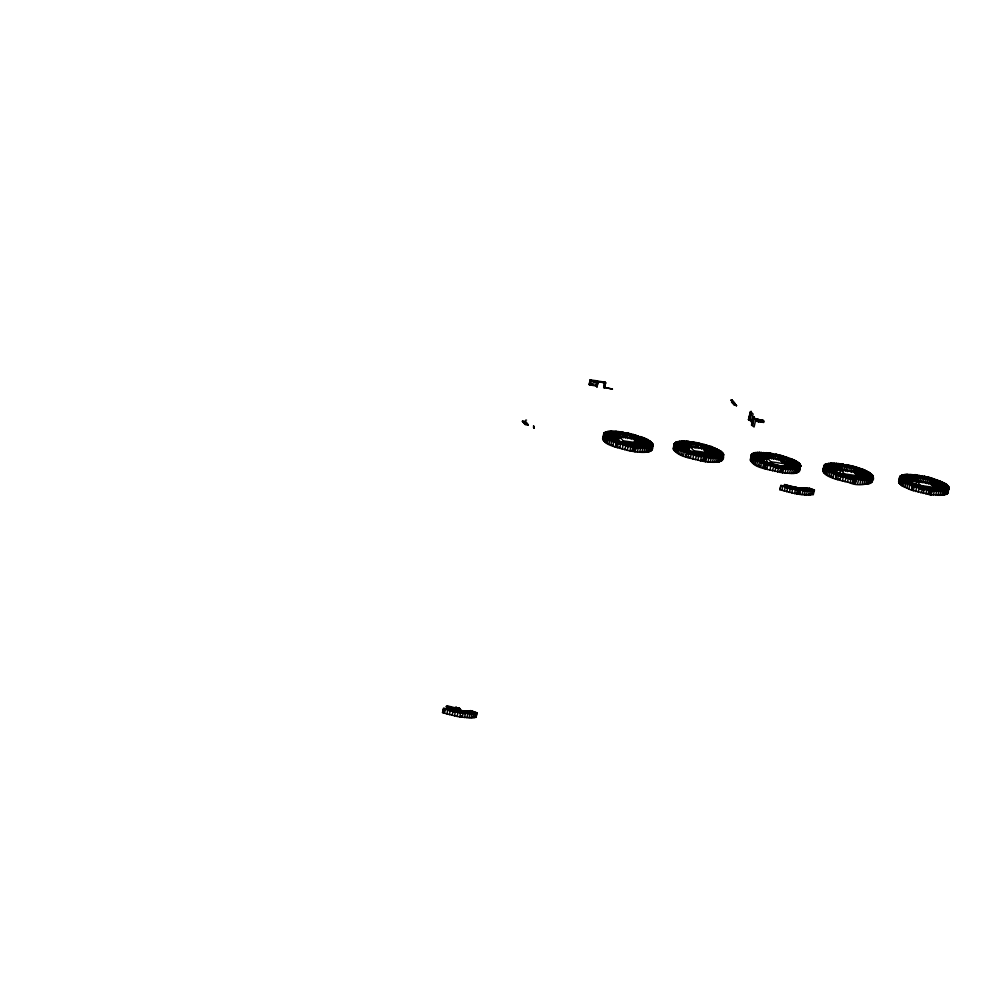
<?xml version="1.0" encoding="UTF-8"?>
<svg xmlns="http://www.w3.org/2000/svg" width="999" height="999" viewBox="0 0 999 999"><rect width="100%" height="100%" fill="white"/><g stroke="black" fill="none" stroke-linecap="round" stroke-linejoin="round"><path stroke-width="1.5" d="M650.724 441.908C660.227 456.918 634.178 451.798 627.322 450.349C621.99 448.151 600.299 445.442 603.758 437.087M603.646 434.927L603.908 433.753M613.049 434.215C609.515 433.816 612.275 439.298 611.001 436.363M645.267 445.354L645.704 443.344M652.572 446.066L652.559 444.817M651.872 450L651.86 448.688M652.185 446.628L652.822 444.892L652.547 446.116L648.688 448.002M721.49 451.648L720.304 450.811L713.973 450.387L712.936 455.032L711.937 454.42L712.986 449.787L714.797 451.024L721.49 451.648C730.594 465.859 707.317 462.237 700.499 460.814C692.195 457.942 675.549 457.267 673.688 447.515M675.399 443.231L676.523 442.195L674.924 443.094L674.375 445.542L674.712 443.057L677.609 441.895M674.238 444.867L674.887 443.131M682.03 447.689L689.298 447.202L690.172 443.856L689.16 448.314L683.016 447.939L681.306 445.779L683.054 444.205M682.18 447.34L681.867 444.98L684.814 443.931L683.791 448.389L683.016 447.939M714.16 454.945C716.882 452.897 717.332 453.059 714.322 455.007M723.164 456.006L722.889 453.421L723.288 455.382M722.464 459.94L722.04 457.879M718.256 454.245L723.276 455.457L722.739 456.605C725.536 453.096 719.542 450.649 717.145 449.313L717.02 449.25M765.833 461.925C760.339 460.614 757.779 454.258 751.348 455.244L753.471 458.304L761.525 462.562L765.833 461.925L779.682 465.646L781.206 467.794L780.144 472.427C771.94 469.218 745.217 468.718 751.797 454.233L754.695 453.071L753.471 453.971L754.42 453.696M754.595 459.852L751.485 456.768L751.797 454.233L758.166 455.944M751.335 456.043L751.972 454.308L751.997 456.855L754.732 459.265M758.691 457.48C760.251 460.227 756.905 455.656 760.077 455.519L758.466 459.165M793.231 465.122L792.532 462.912L791.932 466.346L790.421 465.159L791.208 461.763L790.047 461.151L793.194 463.486L793.206 465.347L792.644 462.437M787.362 473.276L788.423 468.643L784.764 466.246L781.43 465.959L783.703 468.156L782.642 472.802C787.537 472.639 797.776 475.899 799.537 469.792M800.249 467.182L800.374 465.334L800.374 466.558M800.374 466.633L799.824 467.782L800.699 466.021L799.987 464.597L800.361 465.272M856.18 474.088L857.242 469.443L861.463 471.278L866.907 471.141C885.676 482.43 859.377 487.874 850.137 482.854C842.744 480.344 813.898 476.935 826.073 464.273L825.936 464.86M823.875 466.908L823.95 465.671L830.731 466.795L825.748 465.509M830.256 467.932L824.125 465.734M830.781 469.418L831.318 466.97L833.516 465.971L827.135 463.661L833.453 466.009L844.917 466.308L843.144 466.096L840.896 463.798L832.005 463.186L836.9 465.621L834.29 465.909L833.503 469.318L831.88 469.193M832.741 465.896L831.805 469.393L833.478 470.579L831.043 468.306L832.442 466.321L831.555 470.504M864.622 476.86C868.243 475.499 861.013 469.955 866.021 474.875C866.595 478.783 854.52 476.973 861.475 477.322M872.09 481.98L871.677 479.92M869.829 479.82L872.714 478.084L872.926 476.198L871.765 479.095M872.414 478.608L873.251 476.885L872.527 475.462L866.283 474.7M944.242 494.542L945.766 490.297L942.744 490.771C940.009 487.787 932.579 488.898 939.472 488.012L945.803 490.309L944.842 494.892L930.981 494.817L910.988 489.997L901.922 485.764L898.725 482.592L899.737 476.823L902.884 475.124M899.137 483.329L900.374 478.933L899.737 476.823L906.193 478.396M901.922 485.764L902.996 481.106L906.018 482.879L910.876 482.979L904.357 482.155L900.161 478.871L899.924 476.885M906.867 481.106C906.193 476.411 912.449 477.21 901.797 475.162L899.799 476.685M906.83 479.458L909.065 477.347M940.983 484.465C943.131 485.676 939.272 489.435 941.358 487.312M930.356 484.677L931.405 480.044C934.814 480.344 942.144 485.402 941.732 486.288L949.05 487.862L948.9 488.536M941.695 495.342L942.756 490.709L938.848 490.884L940.546 491.496L946.927 490.147L948.838 488.024M943.818 494.517L947.489 493.693L947.464 491.083M948.201 489.76L948.9 487.362L945.578 484.215M611.8 434.565L604.845 432.505L605.781 432.03L612.462 434.228L610.901 435.889L611.063 435.252L603.796 433.504L603.733 435.002L605.744 437.912L604.894 437.162M649.712 440.884L652.884 444.093L652.484 445.966C646.902 445.579 646.078 444.592 644.205 441.034L643.169 445.679L635.951 442.107L637.012 437.462L640.671 436.638L649.712 440.884L643.381 440.447L638.548 438.049L636.6 445.816M674.787 442.882L682.417 444.455L674.787 442.882L674.375 444.805L676.485 447.252M715.646 454.52L715.933 452.097L723.488 453.983L716.221 452.609L715.521 455.769M723.076 455.906L723.626 454.67L716.32 453.096M751.335 455.294L751.473 454.62C759.053 457.305 764.247 456.118 752.547 453.558L751.473 454.62M791.358 466.196L793.406 464.273L800.711 465.846L800.574 466.521M828.533 471.565L824.013 466.845L825.087 464.423C836.925 466.895 831.368 468.519 824.013 465.484L822.801 470.754M824.025 472.952L825.249 468.543L826.111 469.293L824.025 466.795L831.28 468.219L831.293 467.232M865.946 475.137L873.263 476.71L872.714 477.947C867.132 477.559 866.308 476.573 864.435 473.014L863.398 477.659L857.704 474.662L858.765 470.017L863.074 469.443L866.907 471.141M899.812 484.103L901.048 479.707L903.059 481.281L900.211 478.733L899.812 476.635L907.367 477.997L900.211 476.073M622.939 433.004L630.881 433.741L644.805 438.486M688.673 442.307L686.55 442.12M693.531 442.944L698.888 443.131L706.518 445.079L720.304 450.811L712.986 449.787M698.626 443.893L708.915 445.966L715.396 448.426L715.197 449.063M773.363 453.921L768.331 453.783L769.018 456.555M780.818 456.293L778.608 455.094M843.168 464.985L848.488 465.309L853.633 466.545L853.546 467.207M855.981 467.257L854.382 470.167M929.282 477.722L926.935 477.122M448.089 708.066L445.504 708.716L444.505 713.224L457.142 716.445L460.414 716.995L461.201 715.946L461.463 717.145L471.078 717.856L476.048 717.332L477.072 712.874L473.701 713.848L475.337 713.099L470.217 711.063L475.549 713.161L474.525 717.619L472.152 716.67M449.875 708.628L449.538 710.501M597.277 382.118L591.246 380.532L590.521 383.678L597.277 382.118L596.653 381.406L593.881 382.355M604.295 433.191L603.783 434.315M604.807 433.304L604.195 433.753L605.706 432.892M605.781 432.854L605.781 432.03L608.391 431.705L612.574 433.903L612.025 436.101M609.865 432.142L608.291 431.63L612.337 433.216M610.027 435.951L603.583 434.315L603.796 433.504M610.127 435.489L610.501 434.815L604.12 433.129L602.572 438.773M610.913 434.715L608.491 433.728M613.648 432.08L611.738 431.406L611.663 432.067L615.908 431.518L628.296 433.204L627.497 438.549M615.796 432.18L613.798 432.08M644.467 439.061L646.64 439.348M647.914 440.771L650.861 441.895M651.585 442.657L650.586 442.507M678.845 442.245L677.484 441.82L682.367 441.146L687.262 443.581L690.197 443.718L682.367 441.146M680.456 442.07L682.392 441.396L680.719 441.471M680.631 445.891L674.188 444.255M681.018 445.017L676.123 443.456M681.118 446.715L681.593 445.379M681.505 444.655L679.095 443.668M682.192 444.343L681.156 447.377M684.09 443.918L678.883 441.57L680.594 441.483M686.388 442.12L684.39 442.02M689.322 453.796L689.822 451.61L695.304 453.096M719.929 451.548L718.768 450.174M722.714 453.971L722.102 453.246M752.547 454.383L751.872 454.87L753.396 453.996M757.542 453.246L754.57 452.997M757.717 457.067L751.273 455.432M757.816 457.579L758.391 456.955M758.591 455.831L756.28 454.857M759.352 453.171L759.477 452.572C746.016 453.621 773.925 455.469 774.175 455.756L773.338 459.29M759.277 455.519L758.815 457.392L751.485 455.931M761.338 453.184L770.803 453.484M762.374 454.97L757.667 453.246M784.977 487.362L785.601 485.039M792.282 459.577L790.296 459.403M786.762 487.924L787.299 485.564L785.264 486.65L780.918 485.277L779.894 489.735L797.052 494.068L798.551 487.974L785.763 484.915L784.277 491.158M797.015 462.724L798.326 462.962M825.024 465.284L824.15 465.696M830.082 464.123L828.521 463.611L826.011 464.835L826.96 464.572M830.743 468.768L831.505 467.02M831.143 466.695L830.693 468.556M831.892 464.036L834.015 463.461L836.026 464.16M831.817 466.383L825.936 464.198L828.733 463.673M833.728 465.959L828.521 463.611M834.964 472.04L830.281 471.828L826.023 469.118L832.704 469.805L834.527 470.991L828.608 470.804L827.547 475.462M842.869 475.037L840.946 476.523L843.243 477.172L844.992 474.962L852.347 476.935M868.281 472.152L869.692 473.002L866.957 472.814M872.352 476.011L871.865 474.7L872.527 475.462M900.311 476.323L899.799 477.447M901.722 476.024L901.011 475.799M905.881 475.274L907.679 475.199M906.056 479.083L899.612 477.447M906.93 477.847L900.798 475.761M907.604 477.547L901.722 475.349M907.641 481.306L901.76 480.469M909.664 475.212L907.754 474.537M911.812 475.312L914.235 474.85M915.134 477.035L911.925 474.662L909.764 474.55M943.943 483.903L942.569 482.517L940.621 482.255M946.665 484.99L947.601 485.789M948.138 487.162L947.651 485.851L948.838 487.987M948.551 487.899L946.565 490.696L942.494 491.421L945.529 490.422L944.579 491.146L945.204 491.008M444.505 713.224L442.532 712.549L443.643 708.066L455.581 711.463L467.932 713.274L466.908 717.732M442.532 712.549L443.506 708.666L445.379 709.302M446.278 706.393L446.928 707.479L449.6 707.592L446.278 706.393L451.935 708.728L450.437 710.227M446.928 707.479L447.177 706.718L454.058 707.804M447.764 709.952L448.064 707.791M446.915 713.973L447.902 709.465M448.151 708.853L448.476 707.704M449.538 707.854L448.888 706.78L451.323 708.915M449.562 706.88L452.747 709.627M451.598 708.965L449.937 706.393M449.363 710.451L449.837 708.353L447.939 709.515M449.5 711.213L450.174 708.241M449.413 714.685L450.387 710.164L448.089 709.515L450.249 710.764M451.198 710.976L451.685 708.878L450.424 710.813L452.784 711.413C452.485 707.941 458.254 709.352 458.229 711.95L460.439 712.949M451.386 711.026L451.898 708.778L457.38 709.977L458.154 711.987M451.973 715.334L453.746 709.19L453.059 712.162M453.084 711.45L453.558 709.352M454.982 711.887L455.469 709.789L455.344 711.987L452.972 711.45L453.746 709.402M455.931 707.267L459.94 711.625L455.931 707.267L458.466 710.851M455.182 711.925L455.556 709.602M456.193 707.304L458.728 710.888L460.064 711.226M454.557 715.921L455.656 709.827L455.532 712.037L457.904 712.512M456.73 707.929L459.278 708.566L461.401 711.013M522.427 421.353L525.561 421.541L528.259 424.962L525.187 424.513L522.427 421.353L525.561 421.541M457.567 708.728L459.99 709.377L457.43 708.741L459.503 708.84L457.355 707.754L458.366 708.091M456.893 712.275L457.467 710.189L457.08 712.312M457.142 716.445L458.042 711.912M458.504 707.704L459.652 708.241L458.641 707.904M458.778 712.599L459.29 710.764M525.187 424.513L522.489 421.091M459.677 711.588L460.414 709.527M460.339 713.486L460.939 710.539L464.348 710.938L464.098 712.05M459.69 716.882L461.101 710.776L463.061 712.724L460.626 712.986L459.253 710.501M460.801 712.899L461.188 710.789L460.052 710.414L460.989 710.601M462.4 713.086L463.049 711.001L462.574 713.099M464.098 713.236L464.61 711.388M464.597 717.532L465.459 712.999M465.634 712.125L465.784 710.951L468.618 710.976L468.369 712.087M467.07 712.137L467.195 710.963M467.682 711.488L473.926 713.323L472.902 717.781M467.744 713.199L465.484 713.623L462.874 710.988M533.528 427.535L533.466 427.135M473.926 713.323L469.08 711.176L468.543 713.286L469.143 711.176M533.978 428.072L534.065 427.172L534.165 427.947M469.518 711.975L469.617 710.801L470.729 710.589M469.905 713.311L467.769 713.81L464.66 711.138M469.068 717.831L470.092 713.373L466.258 711.226M471.078 717.856L472.102 713.398L473.713 713.261L469.917 713.91L471.903 713.336L467.744 711.238M475.936 715.721L476.261 713.473M476.735 712.861L475.312 713.686L476.735 712.861L471.366 710.863M475.936 717.369L476.91 712.811M596.603 386.039L589.447 384.89L590.172 379.907L589.398 383.316L590.484 383.978L589.398 383.316M589.447 384.89L590.771 379.995L596.94 380.806L595.928 385.264L597.052 386.813L598.201 381.78L597.577 381.106L596.403 386.251L597.052 386.813M590.309 382.118L590.771 379.995M596.865 386.788L598.051 381.655L605.669 382.867L604.495 388.012L603.633 387.2L604.782 382.167L605.456 382.942L604.308 387.987M604.495 388.012L603.808 387.225L604.994 382.08L597.577 381.106M602.709 439.46L604.12 433.129L605.706 432.217M608.928 434.965L603.721 433.691L604.857 432.455M604.969 436.513L603.783 434.378M603.121 440.197L604.145 435.739L606.68 436.151L603.933 435.064M606.967 438.037L604.208 435.552L611.813 437.3M604.482 436.126L603.983 440.659L603.558 440.172M603.796 440.971L604.82 436.513L609.465 437.1M604.857 436.376L604.208 435.552M605.032 436.575L604.208 436.388M604.732 441.783L605.744 437.325L607.042 438.149M605.906 442.619L607.142 438.211M612.087 438.661L617.032 438.299L618.081 433.653L615.372 433.741L609.952 431.281L615.958 431.343L619.617 433.728L624.662 434.515L623.975 437.487M607.317 443.481L608.341 439.023L611.863 440.696L606.98 437.974L613.311 438.411L615.446 439.622L608.391 438.836M609.989 432.13L613.648 433.091M606.93 438.174L608.304 439.597L607.005 438.811M610.551 436.513L610.988 435.439M611.763 431.268L616.67 433.641L626.498 434.64L625.661 438.186M608.953 444.343L610.014 439.697L615.446 439.622L621.303 441.958L616.733 440.222L611.838 440.547L610.789 445.192L613.224 445.03M610.839 436.113L611.276 435.04M603.796 434.815L611.063 436.188L603.658 434.128L604.195 435.601M604.195 432.942L611.813 434.515M611.962 435.464L612.212 434.353L615.359 433.878L614.335 438.336M611.326 438.524L612.524 433.916M612.936 434.153L612.1 437.562L610.776 438.049L611.563 434.64M611.987 439.098L612.874 434.165M613.773 431.281L618.081 433.653M612.2 438.636L613.286 433.991L615.384 433.691M613.286 437.35L614.06 433.941L618.056 433.841L617.17 437.187L612.162 437.562M613.199 438.449L614.21 433.991L613.061 434.115M613.299 438.461L611.825 437.25L604.87 436.326L612.487 437.824M613.836 440.309L614.248 439.198L611.588 437.412M615.958 431.343L620.666 431.818L622.939 434.066L622.065 437.599M612.799 446.041L613.823 441.583L625.761 445.304L640.696 447.702M618.144 440.821L613.836 441.446L611.838 440.547M615.958 432.192L618.206 431.768M615.621 438.286L616.645 433.828M618.244 431.58L621.228 433.866L620.342 437.4M613.848 441.396L616.008 442.27L619.68 441.396M616.308 441.533L616.733 440.222M615.209 446.953C618.006 436.388 616.008 448.014 616.171 442.407M616.533 443.394L615.297 446.978M617.032 438.299L618.556 438.374L619.617 433.728L617.944 433.778M618.331 440.834L619.355 436.388L633.466 438.449L637.275 442.844L623.164 440.784L619.355 436.388M623.151 432.23L624.7 434.328L623.838 437.862M619.692 448.414L620.754 443.768L623.001 442.482L638.611 445.204L642.906 447.639L649.775 447.177L652.497 445.916M623.126 433.042L625.611 432.842M620.916 443.281L621.253 442.132M622.489 443.756L623.164 440.784M622.989 442.532L621.303 441.958L618.344 443.019L616.033 442.22L615.559 446.728M623.151 444.592L620.854 443.943M625.711 432.679L626.498 434.64M622.19 449.113L623.251 444.48L624.762 442.982M624.737 449.762L626.56 443.444L619.23 441.67M629.42 438.573L630.881 433.741M628.371 443.906L627.322 450.349M631.156 439.435L631.93 435.876L633.441 434.39M629.919 445.566L630.169 444.455L633.766 445.03M630.182 444.28L630.968 446.228L629.907 450.874M630.819 446.341L628.296 446.466L642.906 447.639L641.845 452.272M633.316 435.227L638.324 436.026M632.979 439.535L633.691 436.376L635.938 435.089M632.092 450.724L632.579 448.613L635.714 449.075L635.227 451.173L631.493 450.524L635.139 451.573L634.627 450.974M635.376 436.963L638.349 435.851M634.34 441.546L635.439 437.062L631.93 435.876M632.467 451.323L633.528 446.678L631.992 444.53L633.741 444.842L636.026 447.04L634.964 451.685M635.626 441.983L636.738 437.562L640.659 436.638L640.059 437.325M634.74 447.04L633.566 451.336M636.051 440.959L636.825 437.55M635.439 445.042L638.436 447.327L637.374 451.96M632.617 451.024L634.265 450.861M636.575 440.671L635.963 440.921M644.767 442.932L644.243 445.229L637.837 441.62L638.611 438.211L637.012 437.462M636.863 446.491L637.025 445.304L638.661 445.442L638.411 446.565M638.224 447.44L635.876 447.777L638.423 447.377M640.197 443.881L641.246 439.248C645.441 438.274 654.52 440.871 642.394 439.847L641.346 444.493M645.679 452.21L646.74 447.577L644.917 447.652L640.022 445.217L641.395 445.404L641.133 446.516M640.571 442.832L641.358 439.423L635.389 436.913M639.835 446.578L640.097 445.454L637.075 445.129L640.734 447.527L639.672 452.16M640.459 445.916L643.756 447.24M640.521 447.639L638.398 447.452M642.619 438.286L640.247 437.987M642.295 446.403L642.544 445.292L639.972 445.392L645.342 443.993M641.733 443.444L642.519 440.035L641.358 439.423M641.795 445.866L646.69 447.752L642.682 448.351L644.667 447.764M642.332 445.092L643.381 440.447L644.193 441.096M642.744 444.056L643.518 440.646L642.357 440.035L644.355 441.246L643.581 444.655M642.669 447.739L640.546 448.239L642.869 447.814M641.346 443.119L638.898 443.281L639.959 438.636L644.855 438.311L642.844 437.462L638.548 438.049M646.365 445.554L650.911 447.015L642.444 445.104M649.887 451.473L650.911 446.828L644.23 444.642L644.892 441.271M644.642 445.317L645.342 442.157L652.484 443.306M645.254 443.494L645.504 442.37L644.355 441.246M645.616 442.732L652.896 444.043M646.415 439.972L648.264 440.209M645.541 444.018L645.317 442.345M646.053 442.719L649.825 443.094M643.856 452.285L644.917 447.652M645.554 444.942L646.128 442.495L649.924 443.081M646.465 443.768L653.021 444.917M649.725 447.34L644.667 448.364L640.509 445.666M648.101 447.54L646.615 447.689M647.302 452.048L648.314 447.589L649.512 447.29M649.6 447.265L648.076 448.114L645.554 446.516M650.873 441.77L644.205 441.034M648.701 451.798L649.737 447.165L643.456 444.88M649.912 447.302L648.888 451.748L647.677 451.423M651.498 443.319L652.672 444.168M651.81 442.582L644.867 441.608M650.811 451.048L651.835 446.416L644.879 444.343M652.147 446.665L652.684 445.517L646.415 444.006L652.884 445.542M651.473 450.561L652.534 445.716M653.021 444.78L645.716 443.156M673.164 448.713L674.313 443.618L680.781 445.204M674.375 443.494L681.942 444.792L681.942 446.69M673.301 449.4L674.712 443.057M673.713 450.137L674.737 445.679L677.272 446.078M675.436 442.432L676.373 441.97L683.066 444.155M677.509 448.676L674.812 446.328L677.409 446.128L674.525 445.005M675.074 446.066L674.575 450.599M674.387 450.911L675.411 446.453L680.119 447.102M680.594 449.675L674.375 444.805M676.373 441.97L677.547 441.633L683.828 443.968L687.262 443.581M675.324 451.723L676.348 447.265L675.411 446.453M676.385 447.127L683.89 448.401L682.804 448.563L683.816 444.105L682.816 444.28L681.93 448.464M677.509 441.62L683.89 443.918M676.498 452.559L677.734 448.139L680.644 449.787M678.958 442.22L682.929 443.156M677.909 453.409L678.933 448.951L677.522 448.101M678.97 448.813L684.889 448.951L698.975 453.796L697.926 460.289M680.606 449.625L682.417 450.537L687.324 450.162L680.606 449.625L679.545 454.27L682.255 454.233M681.43 446.041L681.867 444.98M681.655 447.602L682.155 444.58M683.066 447.814L681.955 446.64L674.8 445.492L674.25 444.068L681.568 445.629L674.387 444.755M682.692 447.502L683.703 444.143L682.617 448.613M684.377 441.158L682.329 441.333M681.38 455.132L682.404 450.674L680.569 449.812M683.878 447.277L684.652 443.868L688.648 443.781L685.814 443.756L685.027 447.165M684.814 443.793L678.92 441.371L685.976 443.631M684.889 449.001L677.572 447.914M684.927 448.276L685.951 443.818M690.209 443.668L686.55 441.271L688.848 441.471L691.832 443.806L690.946 447.34M683.391 455.981L684.44 451.323L688.748 450.749M686.325 447.115L687.112 443.706L686.213 448.226M688.848 441.471L684.34 441.358L686.55 441.271M686.9 451.461C686.45 448.851 690.609 452.235 687.15 450.349M687.637 448.239L688.536 443.718L690.172 443.856M686.638 456.793L685.901 456.918L686.825 452.422L688.736 453.671M685.901 456.918L686.925 452.397M688.935 450.774L689.947 446.316L704.058 448.389L707.866 452.784L707.192 455.756M693.718 442.307L688.811 441.658L693.768 442.12L695.292 444.268L698.963 444.942M689.26 453.671L689.747 451.573M689.422 453.733L689.909 451.635M693.768 442.12L698.9 443.081L698.089 448.489M693.593 452.422L691.133 454.42L688.91 453.733L711.288 457.642M692.657 447.54L693.443 444.13L700.724 445.354L702.659 445.829L701.748 449.363M691.271 441.758L693.518 444.056L695.292 444.268L694.58 447.415M693.718 442.969L696.203 442.782M690.284 458.341L691.308 453.883L684.415 451.523L687.075 451.198M693.081 453.696L693.768 450.724L689.947 446.316M696.303 442.619L697.09 444.58L696.253 448.114L694.43 447.802M692.782 459.053L693.843 454.408L695.354 452.922M695.341 459.702L697.152 453.371M693.93 454.582L696.153 455.781L697.102 453.558L698.975 453.796M700.012 448.514L701.473 443.718M700.511 455.507L700.761 454.395L702.659 455.132M701.41 456.281L698.9 456.406L704.12 456.618L703.059 461.251M704.02 444.38L702.522 445.816L706.031 447.003M700.499 460.814L701.56 456.168L700.799 454.158L698.963 453.846M703.571 449.463L704.283 446.316L706.53 445.03M704.12 456.618L702.597 454.47L704.357 454.732L706.618 456.98L713.498 457.567L712.437 462.2M704.058 447.577L704.307 446.466L698.875 445.079M705.219 460.914L705.731 461.501L702.597 461.038L702.172 460.064L702.959 460.177M704.932 451.486L705.981 446.84L708.953 445.779M703.945 456.73L701.598 456.318M704.357 454.732L702.584 454.707M706.218 451.923C702.722 446.191 718.343 445.242 707.604 447.452L710.639 448.751L709.864 452.16L714.834 455.169L715.621 451.76L713.948 450.574L714.784 451.161M707.417 447.477L706.305 451.96L711.937 454.42M705.331 456.98L704.17 461.276M706.543 452.048L707.617 447.402L704.283 446.316M706.43 457.092L703.995 457.355L713.461 457.742M705.556 461.625L706.618 456.98L706.468 457.717L708.828 457.367M708.079 452.622L709.14 447.977L713.436 447.402M707.467 456.418L707.679 455.069L700.786 454.208L702.597 454.47M715.446 448.251L710.551 448.576L709.502 453.221L711.937 453.047M709.003 456.493L709.203 455.144L710.614 455.157L715.509 457.592L717.344 457.517L716.271 462.15M707.966 461.9L709.028 457.267L706.056 454.932L709.203 455.144L713.498 457.567M710.614 455.157L714.822 454.57L721.503 456.755L720.479 461.401M710.789 453.821L711.837 449.175L717.27 449.1M710.439 456.506C711.975 454.383 707.017 455.706 710.689 455.394M711.051 455.844L714.347 457.167M711.113 457.567L708.99 457.392M710.277 462.1L711.338 457.455L707.679 455.069M711.9 455.157L717.344 457.517M711.738 456.456L711.987 455.344L713.149 455.232M713.036 455.044L720.379 457.105L719.292 461.738M713.336 453.983L714.11 450.574L710.639 448.751M713.761 455.619L714.809 450.974L715.446 451.598M714.984 454.82L715.459 451.548L723.089 453.246M715.234 455.257L715.933 452.097M715.846 453.421L715.434 451.735L716.133 453.946M715.259 457.704L713.286 458.279L715.471 457.767L711.038 455.606M715.858 455.282L715.933 454.12M714.447 462.225L715.509 457.592L713.486 457.617M716.146 454.882L716.308 453.284M716.658 452.659L720.516 453.022M716.633 455.532L717.007 453.933M717.057 453.708L723.613 454.845M717.082 457.629L715.272 458.291L718.918 457.53L716.146 456.456M733.928 403.121C734.864 401.061 729.882 400.936 731.905 400.137M731.143 400.611L731.305 399.975M732.192 400.774C731.043 399.25 733.229 400.499 732.067 401.386M718.706 457.467L717.07 458.216L714.735 456.593M720.316 457.28L718.681 458.054L720.104 457.742M720.154 451.011L721.103 452.385M731.88 399.812L731.73 400.462M717.894 461.988L718.968 457.355L715.496 457.642M736.113 405.469L734.927 403.359L731.605 402.185L733.166 401.273M732.217 402.897L731.668 401.923M732.317 401.898L732.117 401.123M731.605 402.185L733.653 402.172L732.479 401.536M734.165 403.708L735.564 404.433L733.453 404.22L732.729 403.047L736.063 405.082M715.946 453.933L723.089 455.856L720.504 457.23L719.417 461.7L718.269 461.363M734.065 402.497C732.042 401.698 734.49 403.883 732.279 402.634M734.377 403.121L733.041 402.297M733.666 404.47L736.525 405.619L733.666 404.47L735.514 404.745M735.164 403.696L734.078 403.771L735.114 404.283M722.077 457.092L722.265 456.456M721.403 460.989L722.427 456.343L714.809 454.62M734.44 404.183L734.14 403.509M722.065 460.502L723.476 454.158L718.269 453.209M736.525 405.619L735.014 404.932L736.113 404.845M735.376 405.332L735.077 404.67M751.198 412.325L749.512 420.142L748.413 419.605C755.394 401.323 746.265 418.519 750.286 420.342M748.763 420.017L750.212 411.738M749.437 418.394L751.248 411.888M751.56 412.275L749.812 420.167L751.285 421.865L753.084 413.998L750.561 412.15M751.56 425.149L753.009 416.87L755.881 419.13L754.083 426.998L751.585 425.162L753.034 416.82M752.272 423.251L752.871 420.629M753.883 417.357L752.272 425.174M752.547 423.576L753.77 416.695M752.609 425.299L754.407 417.432M757.617 420.879L757.679 419.293L755.581 418.981L756.006 421.141L758.278 421.64L758.278 419.98L758.278 421.64M756.006 421.141L755.581 418.981M757.891 419.605L756.88 419.368L756.767 420.654M756.805 421.428L757.105 420.117L756.305 419.83M757.379 420.604L757.679 419.293M757.941 421.266L758.166 419.355L760.564 419.955M760.276 421.703L760.751 419.73L761.475 420.304L760.926 422.04L758.778 421.728L758.166 419.355M758.778 421.728L759.165 420.292M750.249 459.89L751.398 454.795L757.866 456.381M751.86 454.108L759.028 455.969M750.399 460.576L751.623 456.181M750.798 461.313L752.472 453.746M752.534 453.608L753.458 453.146L760.152 455.332L761.912 454.92M760.251 421.303L760.314 419.667M751.86 457.455L754.507 457.305M752.16 457.242L751.66 461.775L751.236 461.288M751.473 462.087L752.497 457.629L751.41 456.118L756.63 457.117M752.547 457.492L759.515 458.366L760.988 459.528L754.657 459.09L753.483 458.254L760.164 458.928M760.926 422.04L761.151 420.179M760.751 419.73L762.949 420.055C761.113 421.103 763.523 418.693 763.586 422.427L761.375 422.115L761.288 420.342M752.409 462.899L753.433 458.441L752.497 457.629L755.706 458.079M754.632 452.809C772.489 458.416 749 452.41 756.006 452.547M753.596 463.736L754.657 459.09M754.819 459.328L755.993 460.701L753.433 458.441L759.365 459.041M763.586 422.427L763.573 420.754M755.007 464.585L756.018 460.139L761.538 462.649L764.01 462.312M756.056 460.002L761.987 460.127M763.061 454.807L757.629 452.397L775.986 454.258L775.286 459.278M759.452 452.372L764.347 454.757M758.241 458.553L758.491 457.442M758.74 458.778L758.953 456.156M760.139 455.382L759.24 455.756M759.515 461.713L764.422 461.338M759.677 460.214L760.913 455.282L761.9 455.107L760.876 459.565L759.764 459.777L760.739 455.219L763.036 454.995L762.025 459.453L760.876 459.565M761.463 452.397L765.771 454.77M759.839 458.666L760.963 458.454L761.9 455.107M760.963 458.454L762.125 458.341L762.899 454.932L764.322 454.945L763.311 459.403L762.025 459.453M763.623 452.497L767.294 454.845M760.476 467.157L761.525 462.5L776.036 467.008L790.546 468.918M762.125 458.341L763.423 458.291L764.198 454.882L765.734 454.957L764.722 459.415L763.311 459.403M763.124 460.776L757.692 460.801L756.63 465.447L759.352 465.409M763.573 467.969L764.098 463.611L762.899 468.056L763.736 468.007M766.395 458.379L767.17 454.97L768.805 455.107L768.031 458.516L763.423 458.291M785.526 466.471L787.362 466.733L781.143 459.565L767.045 457.492L766.645 462.674M770.853 453.296L772.364 455.494L770.604 455.232L768.356 452.934L773.388 453.796L774.175 455.756L770.529 455.307L770.266 456.418M767.369 469.518C764.322 465.946 773.526 463.511 768.968 463.124L765.833 464.847L763.848 463.524M765.971 464.31L764.959 468.768L766.932 468.056M768.905 455.032L765.946 452.647L768.343 452.984M767.344 462.562L763.686 463.386L761.5 462.699L764.16 462.375M768.356 465.01L766.133 464.31M769.904 458.341L770.529 455.307M771.528 458.978L772.302 455.569L777.796 456.668L779.62 457.13L778.833 460.539M769.867 470.229L770.941 465.584L772.439 464.098L774.25 464.547L772.427 470.879M774.138 455.931L779.607 457.043L781.118 455.494L794.317 460.464M772.102 465.434L772.402 464.273L767.22 462.712M773.376 466.358L771.028 465.759M775.973 454.308L781.106 455.556L775.986 454.258M775.761 466.308L776.011 465.197L778.009 465.759L777.347 467.819M776.048 465.022L775.012 471.466M777.022 460.077L778.571 454.845M775.636 467.47L776.111 465.372L775.986 467.582L778.358 468.056M777.16 468.481L777.884 465.334L778.658 467.345L777.597 471.99M780.656 460.639L781.368 457.492L783.616 456.206L782.017 462.662M779.67 465.696L789.073 466.521L787.774 466.57M780.619 461.051L781.393 457.642L779.62 457.13M781.031 467.907L778.683 467.495M783.316 458.329L779.607 456.993M783.303 463.099L784.327 458.641C788.598 454.695 810.776 468.768 793.019 463.274L792.319 466.433M783.391 463.136L784.515 458.653M782.417 468.156L781.255 472.452M788.361 457.754L784.69 458.628L783.641 463.224L790.846 466.795L791.895 462.15L790.072 460.964L789.023 465.596M780.294 472.127L782.916 472.29M783.516 468.269L781.218 467.932M785.876 457.792L788.124 457.929M786.026 457.005L788.336 457.754M785.164 463.798L786.225 459.153L790.534 458.578M800.174 467.22L794.155 469.393L795.654 469.243L788.411 468.693L788.223 469.355L790.359 468.856L786.101 468.494L783.129 466.158L784.764 466.246M779.894 489.735L780.868 485.851L782.741 486.488M792.532 459.428L787.637 459.752L786.588 464.398L789.023 464.223M785.913 468.543L783.553 468.893L788.423 468.643M784.752 466.296L788.998 466.283L794.43 468.693L793.356 473.326M790.421 465.159L786.95 463.336L787.736 459.927L781.355 457.542M785.052 473.076L786.113 468.444M781.867 490.409L782.879 485.901L785.838 484.89L784.552 484.453M787.699 466.383L792.594 468.768L794.43 468.693L789.485 466.97M787.874 464.997L788.923 460.352L794.367 460.277L798.576 462.824L791.895 462.15L787.637 459.752M788.199 468.743L786.088 468.568M788.998 466.283L796.053 468.531L794.979 473.164M789.422 464.56L790.197 461.151L783.079 458.017L786.038 456.955M784.952 487.075L785.426 484.977L782.879 485.951M790.022 466.208L791.071 461.563L797.402 461.988M789.972 467.52L790.147 466.171M791.683 462.038L794.555 461.988M790.684 466.858L796.003 468.706L790.371 469.455L792.357 468.881M789.522 473.376L790.584 468.743L786.288 466.321M786.725 487.637L787.212 485.539M791.508 467.37L792.544 462.724L799.5 463.648L800.162 464.473M786.862 488.399L787.549 485.427M786.775 491.87L787.749 487.35M792.931 464.597L793.006 463.461M793.019 465.159L800.586 466.471L793.306 464.71M793.293 463.848L800.574 465.159L799.55 471.116M792.944 466.458L793.206 465.347L791.245 466.121M791.533 473.401L792.594 468.768L790.584 468.743M793.231 466.058L793.393 464.46M793.743 463.836L796.34 463.986M788.598 488.436L789.048 486.063L791.083 486.426L790.421 489.348M793.556 466.483L794.105 464.123L800.561 465.334L799.15 471.678M788.748 488.211L789.272 485.964M794.055 465.347L800.574 466.658M794.143 464.885L800.511 465.959M795.716 461.938L798.551 463.012M795.978 461.188L790.072 460.964M789.335 492.519L790.933 486.538M792.382 489.348L792.919 486.838L794.829 487.375M797.19 468.406L795.766 469.23L797.402 468.456M797.239 468.918L800.187 467.033M796.39 472.914L797.427 468.269L790.134 466.221M791.92 493.106L792.831 486.975M795.354 472.539L796.515 472.877L797.589 468.406L798.588 468.119L793.83 466.57M798.451 468.056L796.365 469.105M797.564 472.577L798.601 467.932L791.907 465.746M799.5 463.648L798.401 463.024M794.255 489.46L794.767 487.212L796.715 487.712L796.141 489.785M794.442 489.498L794.917 487.4L795.454 489.735L797.801 490.134M798.488 472.165L799.512 467.52L792.557 465.459M795.404 489.098L792.894 489.223L792.931 487L792.707 489.173L790.471 488.036M794.505 493.631L795.516 489.173L794.742 487.162M795.866 490.447L796.54 487.475C799.225 489.722 810.539 485.951 806.88 489.16M796.328 489.822L796.802 487.724L800.286 490.509L798.126 489.572M799.225 493.731L799.737 494.318L796.091 493.269L799.824 493.931L800.299 491.833L797.165 491.371L796.69 493.469M797.614 490.696L798.301 487.724L800.411 488.186M798.164 490.084L798.638 487.987L800.599 489.935L809.465 490.584L808.441 495.042L799.55 494.443L800.574 489.985L798.551 487.974M799.325 489.797L798.164 494.093M799.824 489.098L799.999 487.924M799.762 490.272L800.336 488.186M801.46 489.235L801.71 488.124M801.46 490.422L801.972 488.573M802.821 490.197L800.461 490.534L785.301 486.7L787.387 485.589L785.314 487.3L787.612 487.949M802.996 489.31C802.209 487.425 807.105 487.375 805.731 489.273M801.972 494.717L803.696 488.411L803.221 490.509M803.571 488.661L807.454 490.559L806.43 495.017L804.282 493.806M804.432 489.323L804.557 488.149M805.044 488.673L809.465 490.584M804.694 490.509L805.169 488.424L809.265 490.521L807.279 491.096L809.265 490.521M804.27 494.917L805.294 490.459L802.022 488.324M805.906 490.472L806.393 488.611M807.592 488.499L812.911 490.347L811.887 494.805L808.441 495.042M810.264 494.967L811.288 490.509L812.911 490.347M812.699 490.284L811.063 491.033L806.455 488.361L811.076 490.447L809.265 491.108L811.288 490.509M814.272 489.997L812.674 490.871L814.322 490.097M809.527 493.856L813.298 494.555L814.435 490.059L808.678 488.061L814.098 490.047L812.487 494.18M822.939 471.441L824.35 465.097M824.4 468.319L824.013 466.358M824.412 465.734L824.013 466.283M831.568 466.845L824.412 464.972L825.087 464.423M823.351 472.177L824.575 467.769M824.699 468.106L824.2 472.639M824.949 473.763L826.185 469.355M826.136 474.6L827.147 470.142L830.094 470.367M827.184 470.005L833.528 470.392M827.122 463.723L832.005 463.186M827.272 470.129L826.048 469.955M830.157 463.311L835.601 465.671L834.565 470.317L832.429 470.604L833.453 466.146L831.668 469.73M845.778 477.822L830.194 471.865L829.182 476.311L831.892 476.273M832.055 472.577L828.608 470.804M830.281 471.828L828.783 471.041L831.33 471.116M831.18 467.732L823.888 466.108M831.53 467.732L831.967 466.67L831.293 469.642M832.254 470.654L833.328 466.183M833.416 470.429L834.29 465.909M834.452 465.834L828.546 463.424M834.065 472.29C834.527 469.53 839.148 474.413 834.315 471.166M833.029 478.022L834.078 473.376L838.373 472.789L844.992 474.962L843.231 474.463L840.983 475.749L839.909 480.394M835.851 470.267L836.875 465.809L839.809 465.896L838.785 470.354L834.565 470.317M831.218 471.053L828.571 471.004L835.664 471.653L834.527 470.991M839.897 473.376L836.225 474.25L835.788 478.708M833.503 469.318L837.387 469.168L838.173 465.759L835.589 465.859M836.525 473.501L836.787 472.39L841.483 474.113M830.231 471.665L832.067 472.527L836.962 472.202L835.676 471.59M837.262 470.279L838.286 465.821M836.575 476.548L835.439 478.921L836.55 474.45M838.361 472.852L836.962 472.202M836.138 463.499L851.111 465.709L865.084 470.292L860.189 470.616M841.52 473.938L838.561 475L837.499 479.632L839.472 478.933M837.387 469.168L840.571 469.38L841.345 465.971L843.069 466.171L842.107 470.691M840.396 474.325L839.772 473.613L841.345 465.971M843.343 465.01L845.828 464.822M853.883 468.531L844.842 466.433L843.868 470.941L842.981 470.816M842.407 481.093L843.431 476.635L838.523 475.174M844.717 475.561L848.563 476.061M845.666 471.253L846.715 466.62L845.941 464.61L848.513 465.184L847.489 471.628M844.642 476.298L844.942 475.149L846.715 475.649M844.967 481.743L846.79 475.424L853.933 476.948M863.061 469.493L856.168 467.07L853.92 468.356L853.158 471.915L849.562 470.941L851.098 465.771M848.588 475.886L847.552 482.33M851.098 472.502L852.159 467.857L853.67 466.371L856.155 467.12M849.699 479.358L850.424 476.198L851.198 478.209L850.137 482.854M850.074 478.721L850.461 476.61M851.036 478.321L848.526 478.446L848.651 476.236M852.209 476.56L853.745 478.658L852.696 483.291M854.57 473.526L855.619 468.881L858.578 467.819M853.571 478.771L851.086 478.958L865.097 479.807L860.676 477.897M867.519 484.028L868.593 479.395L858.653 479.358L855.681 476.973C850.698 476.461 864.31 478.296 865.571 475.974M853.908 468.406L855.656 469.043L854.882 472.452L864.472 477.21L865.072 473.776M858.378 468.007L856.155 467.307L854.557 470.217M855.856 469.193L852.159 467.857M855.856 473.963L856.955 469.542M854.957 479.021L853.795 483.316M856.518 473.014L857.292 469.605L860.888 468.668L865.034 470.467M852.834 483.004L854.495 482.842M855.194 483.666L856.243 479.021L853.983 476.773M857.292 477.16L860.963 479.508L859.902 484.14M858.066 473.601L858.84 470.192L857.204 469.63M858.815 477.235L863.136 479.607L862.075 484.24M860.801 474.812L861.575 471.403L858.728 470.204L860.276 470.791L859.128 475.262L861.563 475.087M858.453 479.42L856.23 479.158M858.641 478.546L858.89 477.422L855.706 477.21M857.604 483.941L858.665 479.308L853.733 478.708M860.414 475.861L861.475 471.216L865.546 474.188L872.714 475.287L873.114 476.073M860.064 478.546L860.251 477.197L861.525 477.197L866.97 479.557L865.896 484.19M860.738 479.607L858.628 479.433M861.563 476.473L862.612 471.828L861.463 471.278M861.363 478.496L861.538 477.147M861.962 475.424L862.736 472.015L861.575 471.403M862.025 477.834L866.92 479.732M862.562 477.072L863.748 472.627L862.736 472.015M862.524 478.384L862.624 477.21L863.735 476.998M863.81 476.623L864.41 473.201M872.726 477.897L872.052 478.446L864.435 476.673L865.109 473.251M864.859 477.297L865.546 474.325M865.833 474.712L873.126 476.024L871.69 482.542M865.496 477.322L865.746 476.211M865.771 475.986L865.833 474.837M866.645 471.953L869.904 473.039L862.599 471.878L868.531 472.003L869.929 472.914L867.057 472.877M864.073 484.265L865.146 479.632L866.97 479.557M865.871 476.473L865.933 475.324M866.695 475.749L873.051 476.823M869.954 479.32L864.897 480.332L860.251 477.197M868.331 479.52L866.845 479.67M868.443 479.495L869.592 479.87L871.14 478.808L870.117 483.441M869.654 473.651L872.689 475.474L866.345 474.45M870.778 479.545L869.767 479.82M871.103 473.751L864.435 473.014M866.37 477.435L871.128 478.996L870.129 479.27L868.93 483.778L867.906 483.404M872.027 474.562L865.084 473.588M871.702 479.133L872.502 478.046M871.028 483.029L872.052 478.571L865.833 476.76L871.902 478.509M898.588 481.905L899.812 476.635M898.725 482.592L900.136 476.261M900.861 475.636L907.367 477.997M900.499 479.258L899.999 483.791M901.785 475.224L902.971 474.837L909.29 477.172L914.097 476.785L907.791 474.338L904.332 474.575L910.239 476.985M901.935 475.399L902.746 475.724M900.436 483.641L899.662 482.917M902.959 474.887L910.251 476.935M900.748 484.915L901.822 480.269L900.224 478.683L907.367 479.832C910.888 483.928 908.665 479.045 901.822 480.269M903.158 481.343L904.32 482.729M903.333 486.613L904.407 481.968L910.314 482.142L917.307 485.139L928.021 487.674L929.545 489.81L932.042 490.184L930.981 494.817M906.006 475.262L909.664 476.223M906.48 479.72L906.992 477.597M904.969 487.475L906.031 482.829L911.463 482.754M906.068 482.979L904.57 482.192M906.617 481.143L907.292 478.171L906.48 480.094L901.597 479.133M907.329 478.896L907.766 477.834L907.08 480.806M907.979 478.596L908.241 477.485L911.375 477.01L910.351 481.468L908.103 481.793M907.729 480.507L908.241 477.485M908.016 482.23L909.24 477.31L907.454 480.894M911.4 476.823L905.968 474.413L924.325 476.286L923.276 482.779L921.453 482.417L922.514 477.772L921.74 475.761M906.805 488.324L907.854 483.678L912.749 483.354M909.814 475.212L911.95 474.712M908.178 480.694L909.302 480.482L910.077 477.072L912.661 476.96L911.637 481.418L910.351 481.468M909.302 480.482L910.451 480.357L911.375 477.01M909.852 483.441L910.264 482.33L909.102 481.718M911.962 474.525L915.633 476.86L928.083 479.033L926.897 483.653M908.815 489.173L909.864 484.527L914.172 483.953M910.301 482.192L902.996 481.106M910.451 480.357L911.75 480.307L912.537 476.898L914.073 476.973L913.049 481.431L911.637 481.418M911.75 480.307L913.186 480.319L913.96 476.91L927.959 479.158L933.091 480.756L932.304 484.165L939.597 487.787C941.632 484.078 938.548 481.893 938.76 487.187M911.85 489.997L912.249 485.626L914.16 486.875M913.186 480.319L914.722 480.394L915.509 476.985L917.219 477.185L916.195 481.643L913.049 481.431M913.76 485.264L914.01 484.153L915.646 484.715L912.037 485.414L906.018 482.879L919.23 487.787L936.712 490.834M914.584 481.506L915.509 476.985M913.286 490.796L914.36 486.151L917.319 485.089L919.018 485.614L916.77 486.9L914.36 486.151M914.722 480.394L916.358 480.531L917.144 477.122M915.683 484.577L912.025 485.402M915.921 485.164L916.832 481.193L930.931 483.266L935.701 488.748L933.865 488.486M919.167 475.374L920.716 477.46M915.708 491.545L916.77 486.9L929.545 489.81L928.483 494.455M916.932 486.413L917.269 485.277L920.728 486.301L920.054 489.273M916.195 481.643L917.894 481.843L918.918 477.385M918.943 477.26L916.682 474.95C910.126 473.276 921.827 478.683 914.085 476.835M919.654 482.105L920.641 477.584L922.477 477.959M918.206 492.245L919.267 487.612L920.778 486.113L924.35 487.175L923.538 490.497M920.029 488.823C921.84 482.767 923.888 489.76 920.766 492.894M920.916 489.66L921.59 486.7L916.832 481.193M940.821 481.618L924.325 476.286M925.099 483.191L926.897 476.873C929.694 476.723 960.588 488.636 940.883 484.74L940.184 487.899M926.885 476.923L924.312 476.336M923.351 493.494L924.4 486.988M926.21 487.412L926.985 489.373L925.923 494.006M928.87 487.987L928.021 487.674M928.658 484.153L929.707 479.508L931.955 478.221M929.37 489.922L927.022 489.51M928.009 487.724L937.324 488.299M932.304 484.165L930.668 483.603L931.455 480.194L934.365 478.983M931.642 485.114L932.754 480.694M930.756 490.172L929.594 494.468M934.914 486.413L935.976 481.768L940.221 484.228L939.185 488.811L931.967 485.239L932.841 480.681M931.468 488.174L934.452 490.459L936.75 490.659L935.701 495.292M930.194 494.38L928.108 493.856L928.595 491.758L931.73 492.207L931.243 494.305L928.633 494.155M931.842 490.284L929.557 489.947M933.503 485.814L934.564 481.181L938.86 480.594M933.853 484.752L934.627 481.343L932.991 480.781M935.289 485.352L936.063 481.943L934.627 481.343M934.24 490.571L931.892 490.909L934.452 490.459L933.391 495.104M936.7 479.77L932.666 480.669M936.213 487.012L937.262 482.38L942.694 482.305M936.026 488.411L940.933 490.784L939.872 495.417M936.587 485.964L937.374 482.554L935.938 481.955L939.385 483.641L945.728 484.016L944.33 483.166L938.411 482.979L937.362 487.624M936.538 490.771L934.415 490.584M937.749 486.575L938.536 483.166L937.224 482.554M937.824 488.998L942.631 490.821M938.361 488.224L939.397 483.578M938.311 489.535L938.411 488.361L939.397 488.186M938.685 490.871L936.562 491.371L940.933 490.784M937.861 495.404L938.923 490.771L933.091 488.261L936.75 490.659M940.259 488.361L941.046 484.952L940.209 484.353M940.658 488.449L941.358 485.289L948.501 486.438L949.038 487.912M941.27 486.625L940.858 484.927M939.41 488.061L941.345 487.187L941.657 485.064M940.683 490.896L942.507 490.834M941.283 488.486L941.533 487.362M941.558 487.15L941.333 485.477M942.432 483.116L944.28 483.341M942.069 485.851L944.579 485.976M942.382 486.401L947.439 487.062M942.482 486.9L949.038 488.049M944.043 483.966L945.703 484.19M943.318 495.179L944.392 490.559L945.803 490.309L938.473 488.186L944.392 490.559M944.455 493.356L945.042 491.058M945.479 490.996L947.851 489.547L946.827 494.18M946.89 484.902L940.234 484.178L940.871 484.802M946.777 490.072L940.246 487.774M945.903 494.605L946.927 490.147L942.169 488.586M947.551 490.259L948.338 489.173L942.157 487.512L948.513 489.235M948.501 486.438L947.839 485.664M947.489 493.693L948.913 487.175L941.72 486.351M947.889 493.131L949.05 487.862M608.553 439.061L609.914 440.447M610.177 439.91L611.725 441.296M612 440.759L613.723 442.132L611.8 440.734M614.01 441.595L615.871 442.957M618.456 443.194L620.541 444.493M623.339 444.642L625.549 445.841M679.145 448.988L680.506 450.387M680.769 449.85L682.317 451.236L686.912 451.136M682.604 450.699L684.315 452.072M691.445 453.883L693.618 455.132M696.465 455.219L698.713 456.356M711.276 457.579L713.136 458.279M756.231 460.164L757.604 461.563M757.866 461.026L759.552 461.813L758.466 466.308L760.913 466.146M759.69 461.875L761.4 463.249M768.543 465.059L770.704 466.308M773.563 466.396L775.798 467.532M783.041 485.951L785.127 487.237M832.229 472.739L833.94 474.113M834.227 473.576L836.088 474.925M838.373 475.724L836.388 474.388M838.685 475.174L840.771 476.473M863.049 479.732L864.759 480.344L863.049 479.732L865.134 479.682M906.193 483.041L907.741 484.428M908.016 483.891L909.739 485.264M910.027 484.727L911.887 486.088M916.87 487.075L919.03 488.324M921.89 488.424L924.137 489.56L924.262 487.362M636.388 440.734L637.112 440.547M626.46 434.827L630.119 435.564L624.662 434.515M774.175 464.785L772.352 464.323M790.359 488.061L791.121 486.588M848.526 467.033L852.159 468.007M686.7 456.905L688.049 456.98M718.568 461.363L719.03 461.238M765.172 468.144L764.123 468.294M525.174 422.852L525.924 422.777M526.535 420.117L525.774 420.079M735.014 404.932L735.714 404.707M748.413 419.605L749.412 419.78M757.717 421.303L756.967 421.178M759.215 421.116L760.601 421.665M782.017 459.353L783.616 456.443L781.081 455.681M793.83 465.484L799.999 467.145L798.313 468.656M822.926 470.129L823.988 469.068M898.713 481.281L899.787 480.219M947.851 489.547C936.163 487.062 941.295 485.764 948.913 488.486L947.839 489.597L944.03 488.623M628.296 435.064L635.439 437.062M787.799 487.412L789.31 485.914M789.235 486.113L787.799 487.999L790.147 488.598M929.457 477.522L927.946 479.008L931.393 480.094M920.653 486.488L919.217 488.374L921.565 488.973M476.785 713.373L474.138 713.898M652.285 446.078L650.624 447.54M681.543 444.418L679.133 443.706M758.628 455.594L756.181 454.845M644.867 444.53L644.218 444.83L645.804 443.831M720.204 457.767L723.089 456.043L717.931 454.682M781.593 457.53L783.591 456.381L786.001 457.142M840.933 475.936L842.931 474.787M843.119 474.675L844.942 475.149M854.22 468.419L856.155 467.307M448.089 709.515L450.025 708.403M682.205 444.118L677.884 442.694M825.074 464.485L826.011 464.011L832.691 466.196M871.128 478.858L872.065 478.384M730.793 400.174L731.468 400.462M735.139 404.083L734.49 403.921M647.777 451.323L648.651 451.461L647.265 450.886M648.538 451.423L647.926 451.411M754.02 417.07L753.458 416.908M763.161 420.766L763.273 422.065M765.034 468.119L764.372 468.281M869.118 483.728L867.494 482.867M868.768 483.404L868.031 483.291M913.373 490.147L912.187 490.034M944.554 494.555L943.281 494.018M619.243 446.953L617.27 447.652L618.344 443.019L623.239 444.53M689.834 456.88L687.861 457.592L688.935 452.947L691.895 451.885L688.586 450.949M445.517 708.766L448.239 707.854L445.542 709.365L447.764 710.052M855.656 469.043L858.753 470.079M907.392 481.993L908.041 481.805M643.568 445.005L644.392 444.88M721.503 456.755L720.341 457.167L713.998 454.807L720.504 457.23M760.164 455.044L756.056 453.558M759.128 458.866L759.777 458.678M832.442 466.321L833.453 466.146M814.435 490.059L813.773 490.634M813.298 494.555L812.262 494.18M813.935 490.584L811.4 491.096M616.021 442.27L619.63 441.583M616.683 447.165L617.357 447.015M690.234 451.511L686.613 452.21L682.429 450.487L684.427 451.386M686.151 456.668L686.613 452.147L690.272 451.336L686.6 452.21L691.333 453.758M763.711 463.386L767.319 462.687L764.247 461.526L765.783 462.112M787.224 458.179L785.139 458.703M763.248 467.844L763.698 463.324L766.008 464.185M833.453 477.01L831.006 477.172L832.067 472.527L836.225 474.25L839.859 473.563M856.867 469.505L860.901 468.618L857.242 469.443M835.526 478.958L836.238 478.858M836.575 479.133L837.587 478.996M911.575 489.86L912.037 485.352L916.757 486.95L914.472 486.338L916.558 487.624M449.6 707.592L446.99 707.217L448.501 707.554M791.233 466.221L788.935 466.458M833.291 466.096L834.44 465.971M902.909 475.024L904.407 474.837M909.078 477.247L910.226 477.135L909.215 481.593L908.503 480.956M471.266 710.888L477.072 712.874M613.224 434.028L606.955 431.705L614.235 433.803L608.316 431.443L606.905 431.693L609.952 431.281M649.775 447.227L648.363 447.477L642.457 445.054M868.581 479.445L870.004 479.145L863.673 476.86L869.954 479.195M902.921 474.875L904.332 474.575M459.965 711.413L458.816 710.876M614.098 439.185L618.106 440.996M709.103 448.164L705.968 446.89M786.188 459.34L784.752 458.741M936.15 481.093L938.623 480.769M756.88 419.418L758.016 419.955M760.451 419.992C758.104 419.405 763.873 421.678 759.078 420.417M912.661 490.297L913.211 490.01M448.351 706.955C449.375 706.243 445.841 706.593 448.501 706.505M457.617 708.241L458.953 708.391L458.154 708.254M443.057 712.424L443.993 712.762M712.986 455.169L710.564 455.332M904.307 474.775L909.565 476.211M904.52 474.825L906.018 474.675M937.274 488.474L938.561 488.424M469.78 710.863L468.618 710.976M755.993 452.609L757.629 452.397M912.699 483.541L914.01 484.153L910.114 482.33M935.976 481.768L940.871 481.443M611.8 431.468L609.914 431.468L613.548 433.079M830.144 463.449L832.03 463.449M937.811 488.748L942.719 490.884M615.259 439.81L616.683 440.409M757.654 460.989L762.412 460.889M762.936 460.914L759.265 458.516M759.427 452.51L761.463 452.597M936.113 488.598L929.782 488.161M467.32 711.026L462.712 710.801M638.598 445.254L640.022 445.217M795.791 472.465L796.565 472.864M458.304 708.154L457.267 708.204L457.704 708.803M461.463 710.751L458.803 708.341M475.187 716.882L475.661 716.87M608.441 438.998L610.988 439.073M682.854 449.038L678.895 449.525L677.597 448.738M713.661 450.025L716.233 450.062M633.716 443.681L635.002 443.731L624.562 442.207L627.734 444.43M617.17 437.187L618.706 437.262M709.265 455.382L707.717 455.307M764.722 459.415L766.245 459.49L767.269 455.032L765.734 454.957M936.7 490.784L938.885 490.946M467.907 713.211L470.092 713.373M940.121 483.841L942.894 484.003M690.197 443.718L691.832 443.806M690.084 443.793L693.531 444.006M618.556 438.374L620.179 438.511M635.489 445.229L637.125 445.367M841.433 466.034L838.298 465.684L834.015 463.211M838.785 470.354L840.409 470.492M825.973 469.305L831.867 469.88M901.897 480.457L907.666 481.031M733.79 402.859L732.642 402.247M758.678 421.603L757.866 420.666M525.412 422.752L524.95 422.889M447.852 706.618L446.79 706.755L447.415 707.017M458.191 708.303L458.578 708.378M448.514 707.367L447.365 707.13M618.381 431.793L620.604 432.055M768.805 455.107L770.591 455.369M838.611 463.773L840.821 464.023M840.571 469.38L849.562 470.941M916.358 480.531L930.668 483.603M465.322 713.598L463.099 713.348L461.276 710.801L463.211 712.799L462.187 717.257L460.676 715.746M588.973 384.34L595.928 385.264M675.474 446.266L682.417 447.19M825.099 468.306L832.691 469.855M825.037 468.494L829.694 469.08M900.898 479.458L907.841 480.382M900.836 479.645L904.045 480.094M782.13 472.177L779.782 471.828L780.256 469.73L783.391 470.192M733.516 402.909L734.627 403.072M732.667 403.309L734.727 403.559M757.105 420.117L758.578 420.329M761.675 420.804L763.885 421.116M842.107 464.16L843.356 464.348M916.645 475.137L921.702 475.949M621.878 432.18L623.126 432.367M843.069 466.171L844.842 466.433M525.237 424.25L528.309 424.7M917.894 481.843L918.78 481.968M767.045 457.492L770.716 461.738L784.814 463.798M693.768 450.724L707.866 452.784M858.079 477.335L859.902 477.597L854.794 471.703L840.683 469.63L844.355 473.876L858.466 475.936M920.504 485.439L934.614 487.5M675.112 450.062L674.874 450.449M775.087 464.935L773.251 464.672L770.716 461.738M824.737 472.102L824.088 472.003L824.724 472.739M777.859 465.571L781.393 466.083M847.627 475.811L845.803 475.536L844.355 473.876M921.59 486.7L923.426 486.963M779.632 465.834L780.531 465.959M852.172 476.698L853.071 476.823M900.861 484.14L902.109 484.315M604.845 440.996L606.081 441.183M604.407 441.146L606.293 441.433M635.826 447.152L633.391 447.415L635.689 447.752M706.305 459.016L703.171 458.553L702.684 460.651L702.172 460.064M702.085 460.452L705.831 461.113M779.682 472.227L782.829 472.677L781.867 472.365M852.234 483.091L855.369 483.541L854.857 482.954M928.021 494.243L931.155 494.705L930.643 494.105M796.091 493.269L796.865 493.381M449.812 706.917L459.34 708.303M458.529 711.038L460.102 711.263M840.883 463.848L843.381 464.21L844.917 466.308M768.443 464.885L783.703 468.156M590.471 380.432L589.997 379.882M591.271 380.569L597.614 381.581L596.79 380.806M598.201 381.78L605.456 382.942M900.161 478.871L906.518 479.895L900.324 478.871M829.182 467.982L823.95 466.983L824.362 467.719L826.91 468.119L824.163 467.045M824.425 467.532L832.042 469.28M751.885 456.668L759.04 457.817M793.793 463.586L796.278 464.011M716.096 452.31L715.459 451.548M844.904 466.358L846.715 466.62M843.431 476.635L853.745 478.658M778.658 467.345L781.206 467.794M633.516 446.728L631.006 446.378L633.216 447.39M457.405 710.027L458.279 710.127M912.799 486.65L913.573 486.863M899.749 478.134L904.919 479.108L899.799 477.51M947.601 487.112L942.444 486.176M867.881 475.199L871.815 475.961M675.761 445.179L680.781 446.128L675.624 445.179M719.505 453.396L717.02 452.972M605.019 435.239L608.953 436.001M646.415 443.019L651.585 443.981M899.812 477.947L907.367 479.882M846.665 466.745L850.336 467.532M922.452 486.95L924.45 487.4L924.325 489.597L926.697 490.072M696.39 442.819L698.763 443.294M926.835 489.473L924.462 488.998L924.35 487.375M851.198 478.209L843.481 476.448M851.16 478.396L845.966 477.859L848.476 477.809L846.016 477.16M701.56 456.168L691.308 453.883M899.674 477.26L907.08 479.37M830.319 467.707L823.813 466.296L824 467.582M866.745 475.499L873.251 476.885M751.473 455.444L757.779 456.793M794.205 464.635L800.699 466.021M628.259 433.329L630.844 433.916M628.334 444.08L624.675 443.206M628.246 445.829L625.736 445.879L628.109 446.428M628.383 445.716L623.251 444.48M942.432 487.137L948.913 488.673M865.858 475.574L873.126 477.335M867.894 476.286L873.114 477.522M716.221 453.534L723.501 455.294M718.281 454.195L723.488 455.482M645.629 443.606L652.896 445.354M525.312 423.027L526.336 423.039L525.112 422.964M457.817 708.653L459.028 708.566M458.091 708.741L459.203 708.978L458.104 708.953M630.094 435.601L631.93 436.026M450.561 710.214L452.922 710.813M941.358 487.137L948.513 489.048M901.585 476.623L906.518 477.947L901.41 476.598M867.569 476.723L872.714 478.084M647.34 444.742L652.497 446.103M795.691 466.595L799.512 467.707M719.804 455.781L722.427 456.531M649.213 445.841L651.823 446.59M841.395 474.15L843.181 474.65M703.533 449.875L709.864 452.16M766.021 464.123L768.431 464.935M448.626 706.343L446.94 706.156L447.54 706.755M864.447 476.61L871.14 478.808M753.383 453.334L755.768 454.108M760.077 455.519L760.626 455.257M717.931 455.781L721.503 456.943M607.292 432.767L611.688 434.153M915.559 484.74L917.269 485.277M855.619 468.881L857.229 469.493M836.263 474.2L838.561 475M782.342 461.588L786.95 463.336M634.652 440.472L637.837 441.62M616.033 443.007L618.144 443.743M928.995 482.979L931.468 483.866M939.422 487.999L945.866 490.434L940.109 488.449M904.307 475.524L908.591 477.047M852.846 471.416L855.319 472.302M865.721 477.772L870.129 479.27M779.195 459.278L781.668 460.164M791.083 465.984L797.427 468.269M791.071 466.034L797.589 468.406M474.9 716.995L476.048 717.332M763.686 463.461L761.688 462.712L763.548 464.06M686.6 452.285L684.602 451.536L686.463 452.884M640.596 436.875L642.469 438.224L640.459 437.475M617.994 441.021L619.542 441.595M784.69 458.628L786.213 459.203M707.617 447.402L713.96 450.437M941.57 489.647L944.342 490.721M862.686 477.035L868.593 479.395M716.258 456.443L718.818 457.455M448.251 706.718L449.088 707.242L447.028 707.13M732.654 401.748L731.643 400.774M909.852 484.577L906.031 482.829M709.14 447.977L710.551 448.576M687.774 453.459L688.686 454.183M469.018 711.188L473.713 713.261M641.308 445.167L646.74 447.577M832.092 472.677L830.406 471.89L831.955 473.276M687.287 450.337L684.69 449.125M644.842 438.361L646.665 439.223M443.406 712.662L443.843 708.99M909.802 474.363L914.097 476.785M833.316 470.566L834.477 471.178M827.147 470.142L828.671 470.979M683.678 448.514L684.839 449.125M839.809 465.896L836.175 463.311M676.348 447.265L677.647 448.089M649.562 441.083L650.649 441.845M605.819 437.974L606.905 438.748M800.236 488.174L802.984 490.259M691.795 443.993L693.443 444.13M838.486 463.511L841.458 465.846M900.911 480.307L901.772 481.043M825.112 469.143L825.973 469.892M791.895 462.15L792.532 462.774M798.463 487.962L800.424 489.91M929.769 487.924L932.042 490.184M899.874 483.166L900.511 483.891M907.117 479.982L907.779 480.569M900.236 479.532L900.848 480.244M900.149 480.819L900.998 481.793M899.575 483.304L900.424 484.278M824.362 467.719L825.199 468.494M823.788 472.152L824.625 473.126M760.451 421.041L761.375 422.115M731.618 399.775L732.654 401.036M707.866 455.756L706.268 453.908L700.374 452.897M705.744 453.833L694.767 452.222L696.378 454.07M674.15 450.112L674.999 451.086M604.994 382.08L605.669 382.867M591.57 383.853L590.072 383.166L590.521 383.678M526.423 422.852L528.259 424.962M449.675 706.355L451.548 708.516M796.54 487.475L798.076 489.61M674.387 445.591L674.775 446.278M800.174 464.423L800.699 465.896M768.144 453.758L768.843 456.531M603.646 434.977L603.771 435.614M776.036 467.008L776.011 465.359L775.936 466.945M792.919 486.788L792.844 488.586M684.377 441.421L682.392 441.995L684.377 441.421M871.802 474.637L870.953 473.888L871.802 474.637M533.566 425.861L534.103 428.209L533.566 425.861M604.857 387.425L612.474 389.123L604.845 387.487M794.168 468.806L792.357 469.468L794.168 468.806M805.107 490.384L802.859 490.809L805.107 490.384M807.267 490.497L805.132 490.996L807.267 490.497M852.796 480.594L852.322 482.704L855.456 483.154L855.931 481.056L852.796 480.594M856.056 479.133L853.621 479.395L856.056 479.133M862.899 479.72L860.763 480.219L862.899 479.72M831.193 466.446L828.77 465.746L831.23 466.433M944.679 486.014L942.132 485.601L944.617 486.026"/></g></svg>
